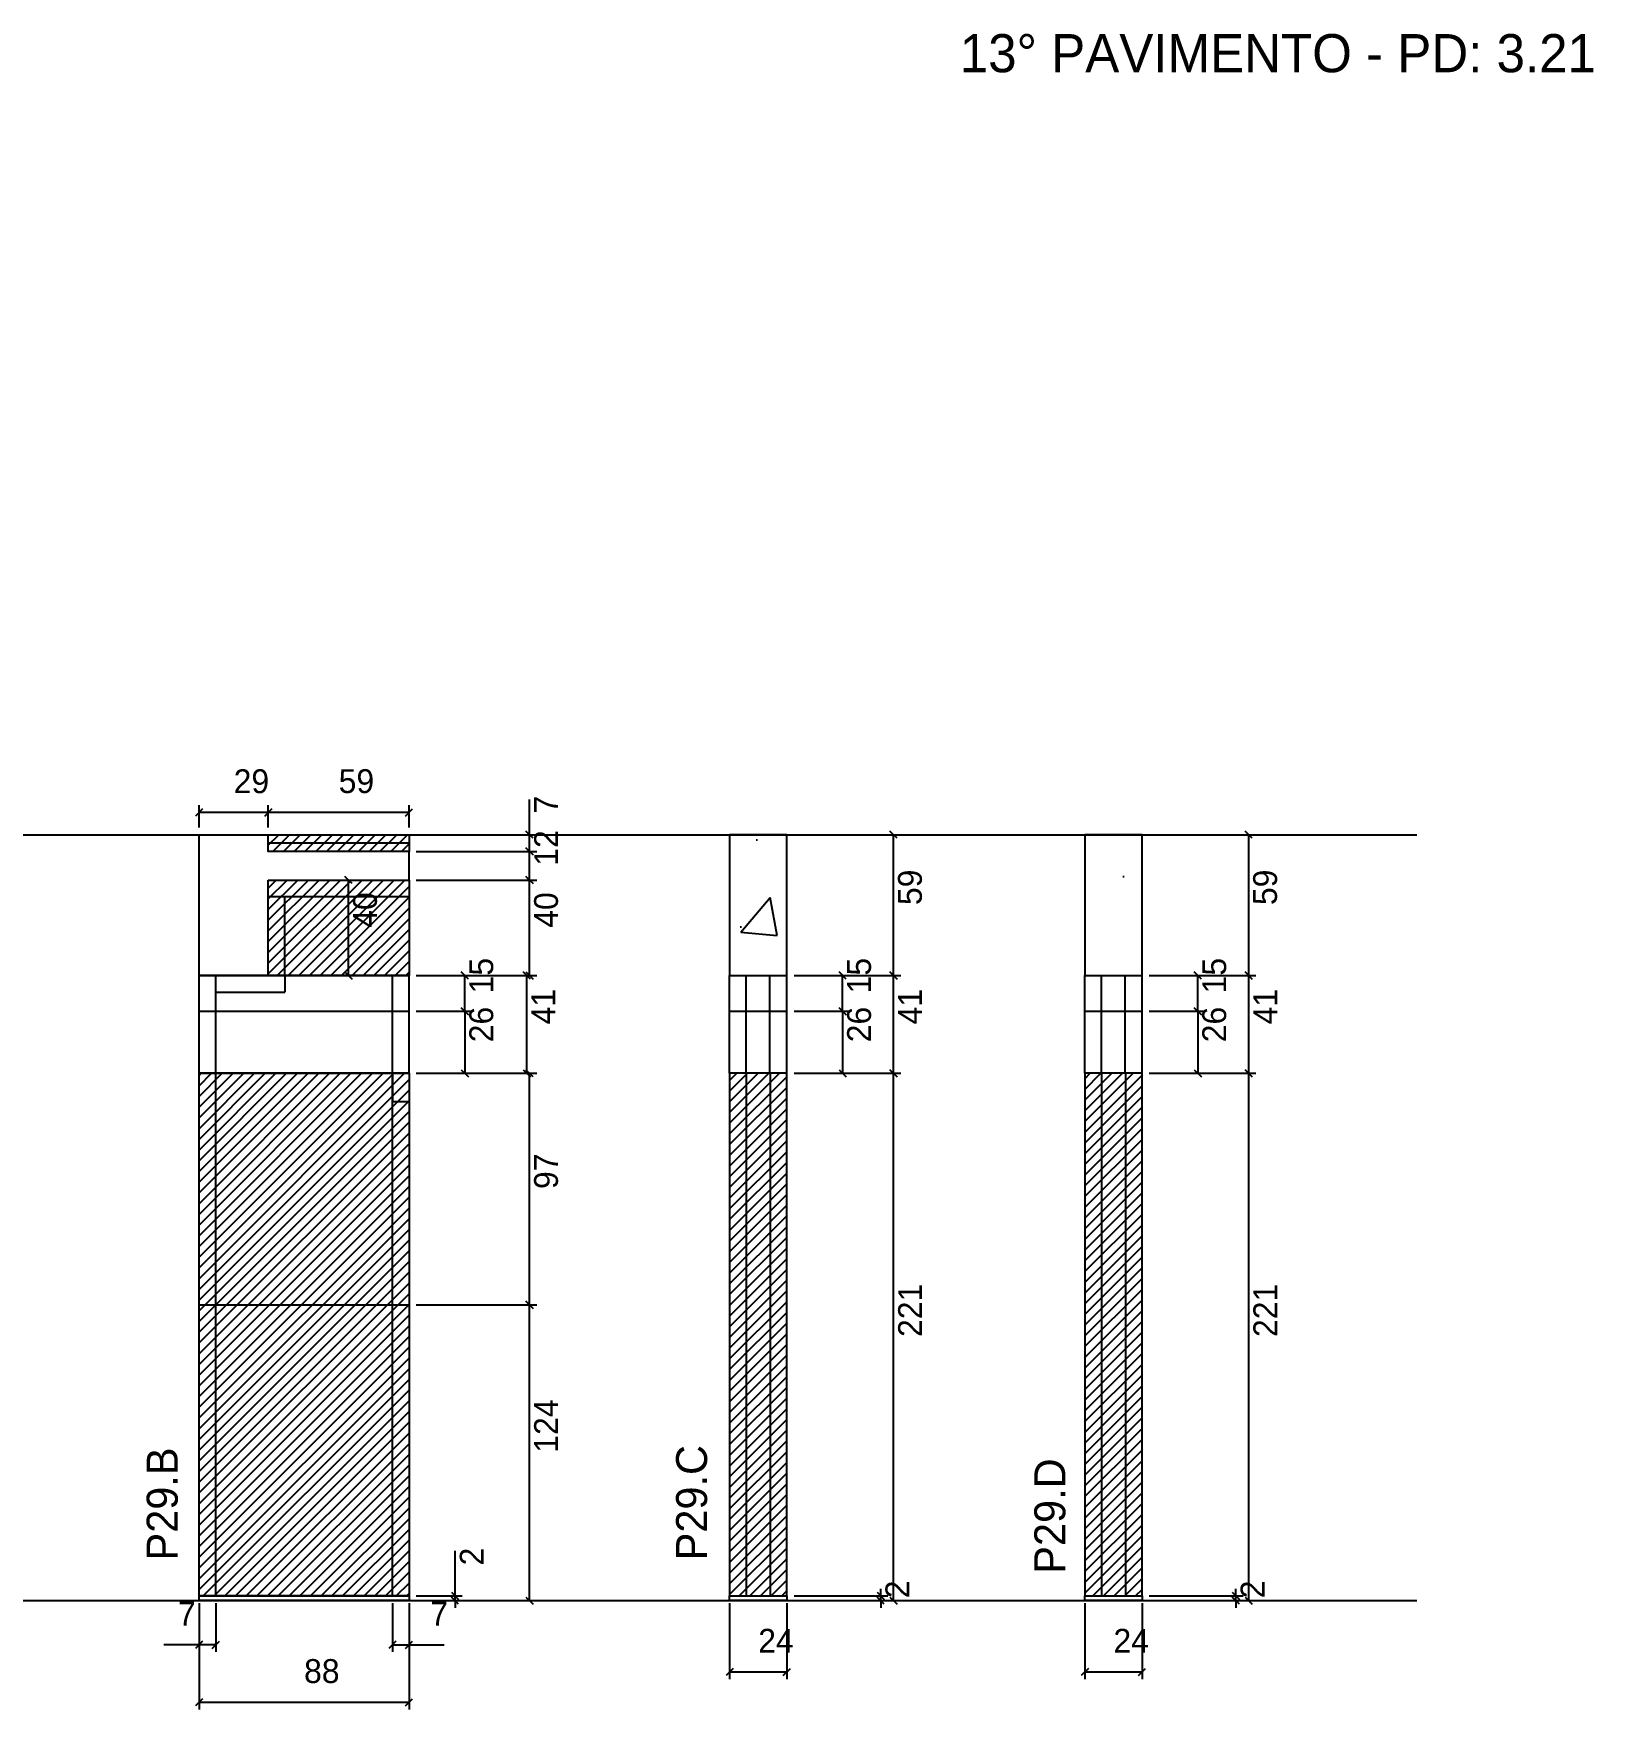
# Model space of a CAD drawing. Header units: metres. Extents: x 4498 to 5847, y 2954 to 3670.
# Drawn here: x 5193 to 5847, y 2954 to 3656 of the extents above; entities that cross this region are included whole.
import ezdxf

# ---------------------------------------------------------------- set-up
doc = ezdxf.new("R2010")
doc.units = ezdxf.units.M
for name, color, linetype in [('COTA', 7, 'Continuous'), ('Hachura', 7, 'Continuous'), ('NOMENCLATURA', 7, 'Continuous'), ('Nível', 7, 'Continuous'), ('Painéis', 7, 'Continuous'), ('SARR_2.2x7', 7, 'Continuous'), ('Texto Seção', 7, 'Continuous')]:
    doc.layers.add(name, color=color, linetype=linetype)

msp = doc.modelspace()

# ---------------------------------------------------------------- hatches: boundary and pattern name
at = {"layer": 'COTA'}
h = msp.add_hatch(dxfattribs=at)
h.set_pattern_fill('AR-CONC')
h.paths.add_polyline_path([(5484.77, 3261.22), (5508.77, 3261.22), (5508.77, 3320.22), (5484.77, 3320.22), (5484.77, 3261.22)])
h = msp.add_hatch(dxfattribs=at)
h.set_pattern_fill('AR-CONC')
h.paths.add_polyline_path([(5633.61, 3261.22), (5657.61, 3261.22), (5657.61, 3320.22), (5633.61, 3320.22), (5633.61, 3261.22)])
at = {"layer": 'Hachura'}
h = msp.add_hatch(dxfattribs=at)
h.set_pattern_fill('ANSI31')
h.paths.add_polyline_path([(5262.46, 3123.22), (5350.46, 3123.22), (5350.46, 3001.22), (5262.46, 3001.22), (5262.46, 3123.22)])
h.paths.add_polyline_path([(5291.46, 3313.22), (5291.46, 3320.22), (5350.46, 3320.22), (5350.46, 3313.22), (5291.46, 3313.22)])
h.paths.add_polyline_path([(5350.46, 3220.22), (5262.46, 3220.22), (5262.46, 3123.22), (5350.46, 3123.22), (5350.46, 3220.22)])
h.paths.add_polyline_path([(5291.46, 3261.22), (5350.46, 3261.22), (5350.46, 3301.22), (5291.46, 3301.22), (5291.46, 3261.22)])
h = msp.add_hatch(dxfattribs=at)
h.set_pattern_fill('ANSI31')
h.paths.add_polyline_path([(5508.77, 3220.22), (5484.77, 3220.22), (5484.77, 3001.22), (5508.77, 3001.22), (5508.77, 3220.22)])
h = msp.add_hatch(dxfattribs=at)
h.set_pattern_fill('ANSI31')
h.paths.add_polyline_path([(5657.61, 3220.22), (5633.61, 3220.22), (5633.61, 3001.22), (5657.61, 3001.22), (5657.61, 3220.22)])

# ---------------------------------------------------------------- linework, layer by layer
at = {"layer": 'COTA', "color": 0, "lineweight": 25}
for p, q in [((5263.96, 3331.03), (5260.96, 3328.03)), ((5289.96, 3328.03), (5292.96, 3331.03)), ((5292.96, 3331.03), (5289.96, 3328.03)), ((5348.96, 3328.03), (5351.96, 3331.03)), ((5402.45, 3318.72), (5399.45, 3321.72)), ((5554.97, 3318.72), (5551.97, 3321.72)), ((5703.8, 3318.72), (5700.8, 3321.72)), ((5402.45, 3311.72), (5399.45, 3314.72)), ((5399.45, 3314.72), (5402.45, 3311.72)), ((5326.59, 3299.72), (5323.59, 3302.72)), ((5402.45, 3299.72), (5399.45, 3302.72)), ((5399.45, 3302.72), (5402.45, 3299.72)), ((5323.59, 3262.72), (5326.59, 3259.72)), ((5399.45, 3262.72), (5402.45, 3259.72)), ((5551.97, 3262.72), (5554.97, 3259.72)), ((5700.8, 3262.72), (5703.8, 3259.72)), ((5402.45, 3218.72), (5399.45, 3221.72)), ((5554.97, 3218.72), (5551.97, 3221.72)), ((5703.8, 3218.72), (5700.8, 3221.72)), ((5399.45, 3124.72), (5402.45, 3121.72)), ((5402.45, 3121.72), (5399.45, 3124.72)), ((5368.22, 3002.72), (5371.22, 2999.72)), ((5371.22, 2997.72), (5368.22, 3000.72)), ((5399.45, 3000.72), (5402.45, 2997.72)), ((5546.58, 3002.72), (5549.58, 2999.72)), ((5549.58, 2997.72), (5546.58, 3000.72)), ((5551.97, 3000.72), (5554.97, 2997.72)), ((5695.42, 3002.72), (5698.42, 2999.72)), ((5698.42, 2997.72), (5695.42, 3000.72)), ((5700.8, 3000.72), (5703.8, 2997.72)), ((5263.96, 2982.21), (5260.96, 2979.21)), ((5267.96, 2979.21), (5270.96, 2982.21)), ((5344.96, 2982.21), (5341.96, 2979.21)), ((5348.96, 2979.21), (5351.96, 2982.21)), ((5486.27, 2970.83), (5483.27, 2967.83)), ((5507.27, 2967.83), (5510.27, 2970.83)), ((5635.11, 2970.83), (5632.11, 2967.83)), ((5656.11, 2967.83), (5659.11, 2970.83)), ((5263.96, 2958.11), (5260.96, 2955.11)), ((5348.96, 2955.11), (5351.96, 2958.11))]:
    msp.add_line(p, q, dxfattribs=at)
at = {"layer": 'COTA', "color": 4, "lineweight": 25}
for p, q in [((5262.46, 3323.22), (5262.46, 3332.53)), ((5291.46, 3329.53), (5262.46, 3329.53)), ((5291.46, 3323.22), (5291.46, 3332.53)), ((5291.46, 3323.22), (5291.46, 3332.53)), ((5350.46, 3329.53), (5291.46, 3329.53)), ((5350.46, 3323.22), (5350.46, 3332.53)), ((5400.95, 3320.22), (5400.95, 3334.95)), ((5353.46, 3320.22), (5403.95, 3320.22)), ((5400.95, 3313.22), (5400.95, 3320.22)), ((5511.77, 3320.22), (5556.47, 3320.22)), ((5553.47, 3261.22), (5553.47, 3320.22)), ((5660.61, 3320.22), (5705.3, 3320.22)), ((5702.3, 3261.22), (5702.3, 3320.22)), ((5353.46, 3313.22), (5403.95, 3313.22)), ((5353.46, 3313.22), (5403.95, 3313.22)), ((5400.95, 3301.22), (5400.95, 3313.22)), ((5294.46, 3301.22), (5328.09, 3301.22)), ((5325.09, 3261.22), (5325.09, 3301.22)), ((5353.46, 3301.22), (5403.95, 3301.22)), ((5353.46, 3301.22), (5403.95, 3301.22)), ((5400.95, 3261.22), (5400.95, 3301.22)), ((5294.46, 3261.22), (5328.09, 3261.22)), ((5353.46, 3261.22), (5403.95, 3261.22)), ((5511.77, 3261.22), (5556.47, 3261.22)), ((5660.61, 3261.22), (5705.3, 3261.22)), ((5353.46, 3220.22), (5403.95, 3220.22)), ((5400.95, 3123.22), (5400.95, 3220.22)), ((5511.77, 3220.22), (5556.47, 3220.22)), ((5553.47, 2999.22), (5553.47, 3220.22)), ((5660.61, 3220.22), (5705.3, 3220.22)), ((5702.3, 2999.22), (5702.3, 3220.22)), ((5353.46, 3123.22), (5403.95, 3123.22)), ((5353.46, 3123.22), (5403.95, 3123.22)), ((5400.95, 2999.22), (5400.95, 3123.22)), ((5369.72, 3001.22), (5369.72, 3020.03)), ((5353.46, 3001.22), (5372.72, 3001.22)), ((5353.46, 2999.22), (5372.72, 2999.22)), ((5353.46, 2999.22), (5403.95, 2999.22)), ((5369.72, 2999.22), (5369.72, 3001.22)), ((5369.72, 2999.22), (5369.72, 2996.22)), ((5511.77, 3001.22), (5551.08, 3001.22)), ((5511.77, 2999.22), (5551.08, 2999.22)), ((5511.77, 2999.22), (5556.47, 2999.22)), ((5548.08, 3001.22), (5548.08, 3004.22)), ((5548.08, 2999.22), (5548.08, 3001.22)), ((5548.08, 2999.22), (5548.08, 2996.22)), ((5660.61, 3001.22), (5699.92, 3001.22)), ((5660.61, 2999.22), (5699.92, 2999.22)), ((5660.61, 2999.22), (5705.3, 2999.22)), ((5696.92, 3001.22), (5696.92, 3004.22)), ((5696.92, 2999.22), (5696.92, 3001.22)), ((5696.92, 2999.22), (5696.92, 2996.22)), ((5262.46, 2998.22), (5262.46, 2953.61)), ((5262.46, 2996.22), (5262.46, 2977.71)), ((5269.46, 2998.22), (5269.46, 2977.71)), ((5343.46, 2998.22), (5343.46, 2977.71)), ((5350.46, 2998.22), (5350.46, 2953.61)), ((5350.46, 2996.22), (5350.46, 2977.71)), ((5484.77, 2998.22), (5484.77, 2966.33)), ((5508.77, 2998.22), (5508.77, 2966.33)), ((5633.61, 2998.22), (5633.61, 2966.33)), ((5657.61, 2998.22), (5657.61, 2966.33)), ((5262.46, 2980.71), (5247.73, 2980.71)), ((5269.46, 2980.71), (5262.46, 2980.71)), ((5343.46, 2980.71), (5350.46, 2980.71)), ((5350.46, 2980.71), (5365.19, 2980.71)), ((5484.77, 2969.33), (5508.77, 2969.33)), ((5633.61, 2969.33), (5657.61, 2969.33)), ((5262.46, 2956.61), (5350.46, 2956.61))]:
    msp.add_line(p, q, dxfattribs=at)
at = {"layer": 'COTA', "color": 241, "lineweight": 25}
for p, q in [((5262.46, 3261.22), (5262.46, 3320.22)), ((5262.46, 3320.22), (5291.46, 3320.22)), ((5350.46, 3301.22), (5350.46, 3313.22))]:
    msp.add_line(p, q, dxfattribs=at)
for points in [[(5508.77, 3261.22), (5508.77, 3320.22), (5484.77, 3320.22), (5484.77, 3261.22)], [(5657.61, 3261.22), (5657.61, 3320.22), (5633.61, 3320.22), (5633.61, 3261.22)]]:
    msp.add_lwpolyline(points, dxfattribs=at)
at = {"layer": 'Nível', "color": 4, "lineweight": 25}
for p, q in [((4924.1, 3320.22), (5772.74, 3320.22)), ((4932.9, 2999.22), (5772.74, 2999.22))]:
    msp.add_line(p, q, dxfattribs=at)
at = {"layer": 'Painéis', "color": 200, "lineweight": 25}
for p, q in [((5291.46, 3301.22), (5350.46, 3301.22)), ((5291.46, 3261.22), (5291.46, 3301.22)), ((5350.46, 3301.22), (5350.46, 3261.22)), ((5350.46, 3261.22), (5262.46, 3261.22)), ((5262.46, 3261.22), (5350.46, 3261.22)), ((5262.46, 3261.22), (5350.46, 3261.22)), ((5262.46, 3220.22), (5262.46, 3261.22)), ((5350.46, 3220.22), (5350.46, 3261.22)), ((5484.77, 3261.22), (5508.77, 3261.22)), ((5484.77, 3220.22), (5484.77, 3261.22)), ((5508.77, 3220.22), (5508.77, 3261.22)), ((5633.61, 3261.22), (5657.61, 3261.22)), ((5633.61, 3220.22), (5633.61, 3261.22)), ((5657.61, 3220.22), (5657.61, 3261.22)), ((5262.46, 3246.22), (5350.46, 3246.22)), ((5484.77, 3246.22), (5508.77, 3246.22)), ((5633.61, 3246.22), (5657.61, 3246.22)), ((5262.46, 3123.22), (5262.46, 3220.22)), ((5350.46, 3220.22), (5262.46, 3220.22)), ((5262.46, 3220.22), (5350.46, 3220.22)), ((5262.46, 3220.22), (5291.46, 3220.22)), ((5262.46, 3220.22), (5350.46, 3220.22)), ((5262.46, 3220.22), (5350.46, 3220.22)), ((5350.46, 3220.22), (5350.46, 3123.22)), ((5484.77, 3220.22), (5484.77, 3001.22)), ((5508.77, 3220.22), (5484.77, 3220.22)), ((5508.77, 3001.22), (5508.77, 3220.22)), ((5633.61, 3220.22), (5633.61, 3001.22)), ((5657.61, 3220.22), (5633.61, 3220.22)), ((5657.61, 3001.22), (5657.61, 3220.22)), ((5262.46, 3001.22), (5262.46, 3123.22)), ((5262.46, 3123.22), (5350.46, 3123.22)), ((5350.46, 3123.22), (5350.46, 3001.22)), ((5350.46, 3001.22), (5262.46, 3001.22)), ((5484.77, 3001.22), (5508.77, 3001.22)), ((5633.61, 3001.22), (5657.61, 3001.22))]:
    msp.add_line(p, q, dxfattribs=at)
at = {"layer": 'Painéis', "color": 4, "lineweight": 25}
for p, q in [((5353.46, 3261.22), (5402.79, 3261.22)), ((5353.46, 3261.22), (5376.81, 3261.22)), ((5373.81, 3246.22), (5373.81, 3261.22)), ((5399.79, 3220.22), (5399.79, 3261.22)), ((5511.77, 3261.22), (5556.47, 3261.22)), ((5511.77, 3261.22), (5535.12, 3261.22)), ((5532.12, 3246.22), (5532.12, 3261.22)), ((5553.47, 3220.22), (5553.47, 3261.22)), ((5660.61, 3261.22), (5705.3, 3261.22)), ((5660.61, 3261.22), (5683.96, 3261.22)), ((5680.96, 3246.22), (5680.96, 3261.22)), ((5702.3, 3220.22), (5702.3, 3261.22)), ((5353.46, 3246.22), (5376.81, 3246.22)), ((5353.46, 3246.22), (5376.81, 3246.22)), ((5373.81, 3246.22), (5373.81, 3220.22)), ((5511.77, 3246.22), (5535.12, 3246.22)), ((5511.77, 3246.22), (5535.12, 3246.22)), ((5532.12, 3246.22), (5532.12, 3220.22)), ((5660.61, 3246.22), (5683.96, 3246.22)), ((5660.61, 3246.22), (5683.96, 3246.22)), ((5680.96, 3246.22), (5680.96, 3220.22)), ((5353.46, 3220.22), (5402.79, 3220.22)), ((5353.46, 3220.22), (5376.81, 3220.22)), ((5511.77, 3220.22), (5556.47, 3220.22)), ((5511.77, 3220.22), (5535.12, 3220.22)), ((5660.61, 3220.22), (5705.3, 3220.22)), ((5660.61, 3220.22), (5683.96, 3220.22))]:
    msp.add_line(p, q, dxfattribs=at)
at = {"layer": 'Painéis', "color": 0, "lineweight": 25}
for p, q in [((5375.31, 3259.72), (5372.31, 3262.72)), ((5401.29, 3259.72), (5398.29, 3262.72)), ((5533.62, 3259.72), (5530.62, 3262.72)), ((5554.97, 3259.72), (5551.97, 3262.72)), ((5682.46, 3259.72), (5679.46, 3262.72)), ((5703.8, 3259.72), (5700.8, 3262.72)), ((5375.31, 3244.72), (5372.31, 3247.72)), ((5372.31, 3247.72), (5375.31, 3244.72)), ((5533.62, 3244.72), (5530.62, 3247.72)), ((5530.62, 3247.72), (5533.62, 3244.72)), ((5682.46, 3244.72), (5679.46, 3247.72)), ((5679.46, 3247.72), (5682.46, 3244.72)), ((5372.31, 3221.72), (5375.31, 3218.72)), ((5398.29, 3221.72), (5401.29, 3218.72)), ((5530.62, 3221.72), (5533.62, 3218.72)), ((5551.97, 3221.72), (5554.97, 3218.72)), ((5679.46, 3221.72), (5682.46, 3218.72)), ((5700.8, 3221.72), (5703.8, 3218.72))]:
    msp.add_line(p, q, dxfattribs=at)
at = {"layer": 'Painéis', "color": 200, "lineweight": 25}
for points in [[(5350.46, 3313.22), (5291.46, 3313.22), (5291.46, 3320.22), (5350.46, 3320.22)], [(5262.46, 3001.22), (5350.46, 3001.22), (5350.46, 2999.22), (5262.46, 2999.22)], [(5484.77, 3001.22), (5508.77, 3001.22), (5508.77, 2999.22), (5484.77, 2999.22)], [(5633.61, 3001.22), (5657.61, 3001.22), (5657.61, 2999.22), (5633.61, 2999.22)]]:
    msp.add_lwpolyline(points, close=True, dxfattribs=at)
at = {"layer": 'SARR_2.2x7', "color": 40, "lineweight": 25}
for p, q in [((5350.46, 3316.72), (5291.46, 3316.72)), ((5350.46, 3294.22), (5291.46, 3294.22)), ((5298.46, 3261.22), (5298.46, 3294.22)), ((5269.46, 3220.22), (5269.46, 3261.22)), ((5291.46, 3261.22), (5298.46, 3261.22)), ((5298.46, 3261.22), (5298.46, 3254.22)), ((5343.46, 3220.22), (5343.46, 3261.22)), ((5491.77, 3220.22), (5491.77, 3261.22)), ((5501.69, 3220.22), (5501.69, 3261.22)), ((5640.61, 3220.22), (5640.61, 3261.22)), ((5650.52, 3220.22), (5650.52, 3261.22)), ((5269.46, 3254.22), (5298.46, 3254.22)), ((5269.46, 3123.22), (5269.46, 3220.22)), ((5343.46, 3123.22), (5343.46, 3220.22)), ((5343.46, 3220.22), (5343.46, 3208.22)), ((5491.77, 3220.22), (5491.77, 3001.22)), ((5501.77, 3220.22), (5501.77, 3001.22)), ((5640.61, 3220.22), (5640.61, 3001.22)), ((5650.61, 3220.22), (5650.61, 3001.22)), ((5350.46, 3208.22), (5343.46, 3208.22)), ((5269.46, 3001.22), (5269.46, 3123.22)), ((5343.46, 3001.22), (5343.46, 3123.22))]:
    msp.add_line(p, q, dxfattribs=at)

# ---------------------------------------------------------------- texts
at = {"layer": 'COTA', "color": 240, "lineweight": 25}
for s, p in [('29', (5276.96, 3337.62)), ('59', (5320.96, 3337.67)), ('7', (5253.6, 2988.79)), ('7', (5359.33, 2988.79)), ('24', (5496.77, 2977.4)), ('24', (5645.61, 2977.4)), ('88', (5306.46, 2964.71))]:
    msp.add_text(s, height=10, dxfattribs=at).set_placement(p)
for s, p in [('7', (5412.87, 3329.09)), ('12', (5412.89, 3307.22)), ('59', (5565.33, 3290.72)), ('59', (5714.16, 3290.72)), ('40', (5336.99, 3281.22)), ('40', (5412.85, 3281.22)), ('97', (5412.85, 3171.72)), ('221', (5565.41, 3109.72)), ('221', (5714.24, 3109.72)), ('124', (5412.87, 3061.22)), ('2', (5381.72, 3013.97)), ('2', (5560.08, 3000.22)), ('2', (5708.92, 3000.22))]:
    msp.add_text(s, height=10, rotation=90, dxfattribs=at).set_placement(p)
at = {"layer": 'NOMENCLATURA', "color": 2, "lineweight": 25}
msp.add_text('13° PAVIMENTO - PD: 3.21', height=16, dxfattribs=at).set_placement((5581.23, 3639.73))
at = {"layer": 'Painéis', "color": 240, "lineweight": 25}
for s, p in [('15', (5385.7, 3253.72)), ('15', (5544.01, 3253.72)), ('15', (5692.85, 3253.72)), ('41', (5411.72, 3240.72)), ('41', (5565.39, 3240.72)), ('41', (5714.23, 3240.72)), ('26', (5385.71, 3233.22)), ('26', (5544.02, 3233.22)), ('26', (5692.85, 3233.22))]:
    msp.add_text(s, height=10, rotation=90, dxfattribs=at).set_placement(p)
at = {"layer": 'Texto Seção', "color": 7, "lineweight": 15}
for s, p in [('P29.B', (5253.52, 3016.05)), ('P29.C', (5475.34, 3016.12)), ('P29.D', (5625.46, 3010.51))]:
    msp.add_text(s, height=13, rotation=90, dxfattribs=at).set_placement(p)

doc.saveas('drawing.dxf')
